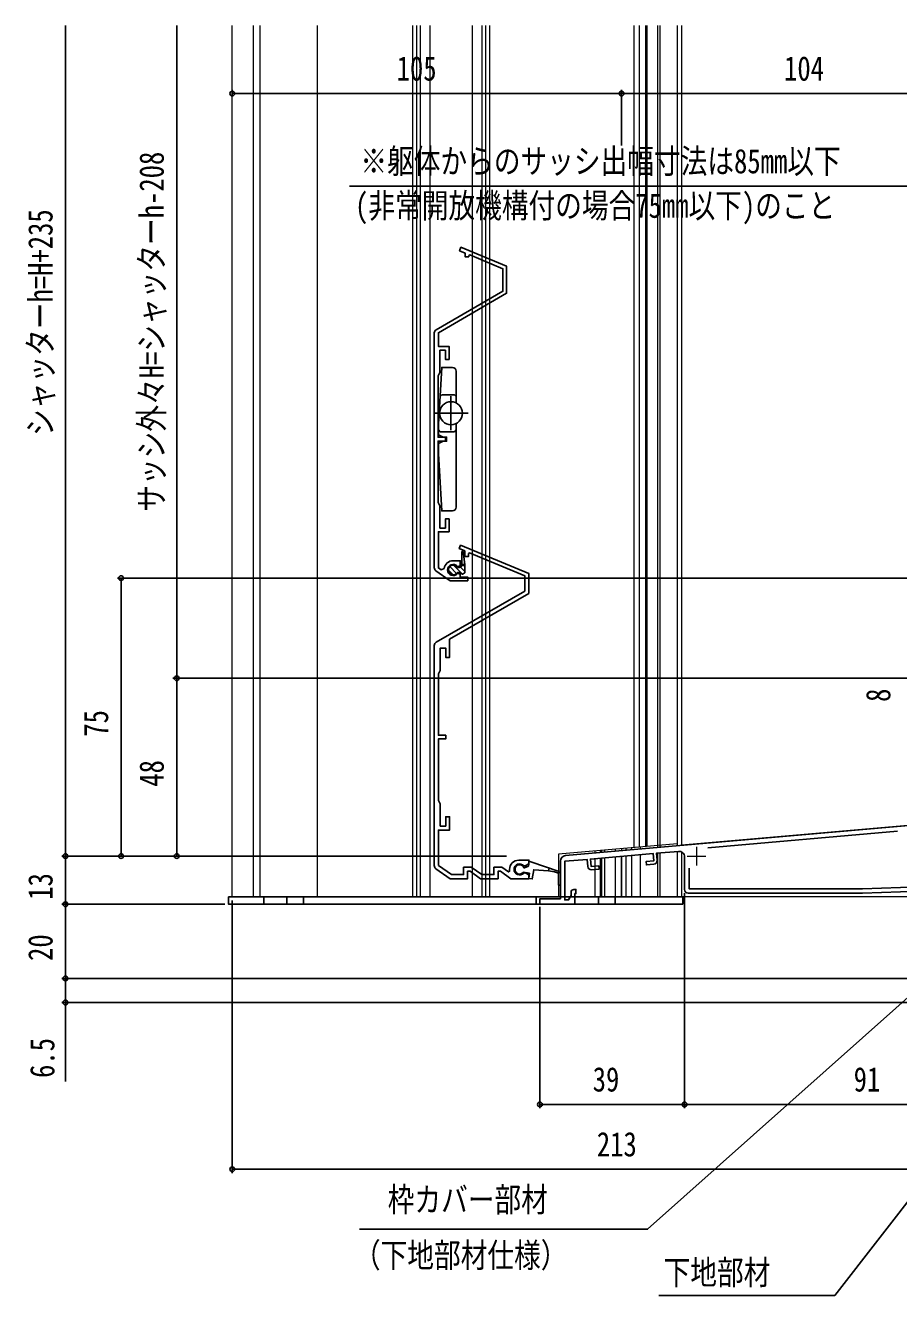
# Model space of a CAD drawing. Units: millimetres, scale not verified. Extents: x -527 to 523, y -789 to 788.
# Drawn here: x 21 to 256.5, y 12.8 to 355.5 of the extents above; entities that cross this region are included whole.
import ezdxf
from ezdxf.enums import TextEntityAlignment as Align

# ---------------------------------------------------------------- set-up
doc = ezdxf.new("R2010")
doc.units = ezdxf.units.MM
doc.header["$LTSCALE"] = 4
for name, color, linetype in [('0-2_YKK_11', 7, 'Continuous'), ('0-3_YKK_11E', 7, 'Continuous'), ('0-5_YKK_13', 4, 'Continuous'), ('0-7_YKK_D', 6, 'Continuous')]:
    doc.layers.add(name, color=color, linetype=linetype)
doc.layers.add('0-4_YKK_12', color=2, linetype='Continuous', lineweight=18)
doc.styles.add('ＭＳ ゴシック', font='')
doc.styles.get('ＭＳ ゴシック').set_extended_font_data('MS Gothic')

msp = doc.modelspace()

# ---------------------------------------------------------------- linework, layer by layer
at = {"layer": '0-2_YKK_11'}
for p, q in [((205.088, 133.675), (256.277, 138.154)), ((198.801, 122.399), (198.801, 131.187))]:
    msp.add_line(p, q, dxfattribs=at)
for points in [[(166.67, 131.519), (286.001, 141.959)], [(262.966, 138.739), (285.369, 140.699), (287.801, 140.699), (287.801, 124.031), (246.78, 122.599), (200.001, 122.599), (200.001, 128.126)], [(172.667, 128.63), (172.501, 130.523), (166.501, 129.998), (166.501, 119.599), (167.501, 119.599), (168.201, 120.811), (168.201, 121.699)], [(190.486, 129.186), (188.494, 129.011), (188.415, 129.908), (190.507, 130.091), (190.333, 132.083), (173.398, 130.602), (173.572, 128.609), (175.664, 128.792), (175.742, 127.896), (173.75, 127.721)], [(197.17, 132.681), (191.229, 132.162), (191.395, 130.269)], [(168.901, 122.399), (169.501, 122.399), (169.501, 121.299), (169.201, 121.299), (169.201, 118.399), (159.801, 118.399), (159.801, 119.899), (165.301, 119.899), (165.301, 130.024)], [(287.801, 122.831), (246.801, 121.399), (199.801, 121.399)]]:
    msp.add_lwpolyline(points, dxfattribs=at)
for centre, radius, start, end in [((166.801, 130.024), 1.5, 95, 180), ((190.399, 130.182), 1, 275, 5), ((197.301, 131.187), 1.5, 0, 95), ((173.663, 128.718), 1, 185, 275), ((168.901, 121.699), 0.7, 90, 180), ((199.801, 122.399), 1, 180, 270)]:
    msp.add_arc(centre, radius, start, end, dxfattribs=at)
at = {"layer": '0-3_YKK_11E'}
for p, q in [((131.295, 272.554), (131.295, 209.21)), ((137.195, 262.239), (137.195, 253.655)), ((135.795, 255.489), (135.795, 246.289)), ((131.195, 250.889), (140.395, 250.889)), ((137.195, 248.123), (137.195, 225.539)), ((138.695, 213.598), (139.094, 213.62)), ((138.695, 209.641), (138.695, 213.598)), ((139.094, 213.62), (139.495, 210.098)), ((137.313, 207.677), (135.475, 209.516)), ((138.874, 207.463), (136.44, 209.897)), ((139.495, 208.189), (138.284, 209.401)), ((139.495, 209.536), (138.934, 210.098)), ((136.345, 207.299), (135.096, 208.547)), ((131.295, 188.229), (131.295, 128.827)), ((156.672, 128.749), (156.693, 128.72)), ((162.249, 128.167), (162.134, 127.436))]:
    msp.add_line(p, q, dxfattribs=at)
for points in [[(133.922, 208.954), (133.14, 208.618), (132.395, 209.14), (132.395, 218.889), (135.295, 218.889), (135.295, 222.389), (134.295, 222.389), (134.295, 219.889), (132.795, 219.889), (132.795, 225.923), (132.295, 226.789), (132.295, 243.389), (134.295, 243.389), (134.295, 244.389), (132.295, 244.389), (132.295, 260.989), (132.795, 261.855), (132.795, 267.889), (134.295, 267.889), (134.295, 265.389), (135.295, 265.389), (135.295, 268.889), (132.395, 268.889), (132.395, 272.612), (150.795, 283.235), (150.795, 290.553), (138.486, 295.651), (138.104, 294.727), (139.595, 294.109), (139.595, 293.089), (140.595, 293.089), (140.595, 293.406), (140.862, 293.585), (149.795, 289.884), (149.795, 283.812), (131.795, 273.42)], [(136.195, 224.539), (133.294, 224.539), (132.395, 239.889), (132.395, 242.689), (133.695, 243.314), (134.595, 243.314), (134.595, 244.464), (133.695, 244.464), (132.395, 245.089), (132.395, 247.889), (133.298, 263.239), (136.195, 263.239)], [(137.195, 255.389), (136.695, 255.889), (133.337, 255.889), (132.838, 255.418)], [(137.195, 246.389), (136.695, 245.889), (132.895, 245.889), (132.395, 246.389)], [(140.762, 213.202), (155.695, 207.016), (155.695, 202.894), (131.795, 189.095)], [(151.595, 127.806), (151.595, 127.313), (151.272, 127.144), (149.47, 128.406), (147.379, 128.406), (147.379, 126.406), (144.126, 126.406), (141.27, 128.406), (139.179, 128.406), (139.179, 126.406), (135.926, 126.406), (132.395, 128.879), (132.395, 138.406), (135.395, 138.406), (135.395, 142.006), (134.395, 142.006), (134.395, 139.506), (132.895, 139.506), (132.895, 145.54), (132.395, 146.406), (132.395, 163.006), (134.395, 163.006), (134.395, 164.006), (132.395, 164.006), (132.395, 180.606), (132.895, 181.472), (132.895, 187.506), (134.395, 187.506), (134.395, 185.006), (135.395, 185.006), (135.395, 189.903), (156.795, 202.259), (156.795, 207.643), (138.386, 215.268), (138.004, 214.344), (139.495, 213.727), (139.495, 212.206), (140.495, 212.206), (140.495, 213.024), (140.762, 213.202)], [(137.501, 209.602), (137.872, 209.545), (138.295, 209.789), (138.295, 211.089), (136.395, 211.089)], [(137.521, 209.248), (138.023, 209.248), (138.695, 209.641)], [(139.495, 207.79), (139.495, 210.098), (138.695, 210.098)], [(131.721, 208.39), (135.579, 205.689), (140.295, 205.689), (140.295, 206.689), (138.295, 206.689), (138.295, 207.389), (137.872, 207.633), (137.501, 207.576)], [(139.495, 207.798), (138.897, 207.45), (138.023, 207.948), (137.521, 207.948)], [(155.424, 128.794), (155.8, 128.732), (156.795, 129.306), (156.795, 130.306), (154.095, 130.306)], [(131.721, 128.008), (135.579, 125.306), (140.279, 125.306), (140.279, 127.306), (140.923, 127.306), (143.779, 125.306), (148.479, 125.306), (148.479, 127.306), (149.123, 127.306), (151.979, 125.306), (156.795, 125.306), (156.795, 126.306), (155.8, 126.881), (155.424, 126.819)], [(155.284, 127.042), (156.967, 126.776), (156.748, 125.393), (157.735, 125.236), (158.126, 127.706), (162.134, 127.436), (163.75, 127.122)], [(157.353, 129.853), (156.873, 130.018), (156.665, 128.707), (155.63, 128.202), (155.472, 128.227)], [(165.301, 126.76), (164.964, 127.232), (157.353, 129.853)], [(163.75, 127.122), (164.801, 126.76), (164.801, 123.593), (165.301, 123.593), (165.301, 126.588)]]:
    msp.add_lwpolyline(points, dxfattribs=at)
msp.add_circle((135.795, 250.889), 3.1, dxfattribs=at)
for centre, radius, start, end in [((132.295, 272.554), 1, 120, 180), ((136.195, 262.239), 1, 0, 90), ((136.195, 225.539), 1, 270, 0), ((132.295, 209.21), 1, 180, 235), ((136.395, 208.589), 2.5, 90, 171.60101), ((136.395, 208.589), 1.5, 42.48824, 317.51176), ((136.395, 208.598), 1.3, 30, 330), ((132.295, 188.229), 1, 120, 180), ((154.095, 127.806), 2.5, 90, 180), ((132.295, 128.827), 1, 180, 235), ((154.295, 127.806), 1.5, 41.18106, 318.81894), ((154.295, 127.806), 1.25, 19.6854, 322.3146)]:
    msp.add_arc(centre, radius, start, end, dxfattribs=at)
at = {"layer": '0-4_YKK_12'}
for p, q in [((76.795, 120.399), (76.795, 355.515)), ((82.495, 120.399), (82.495, 355.515)), ((84.295, 120.399), (84.295, 355.515)), ((99.795, 120.399), (99.795, 355.515)), ((125.445, 355.515), (125.445, 120.398)), ((126.445, 355.515), (126.445, 120.398)), ((127.445, 355.515), (127.445, 120.398)), ((130.045, 355.515), (130.045, 120.398)), ((141.545, 355.515), (141.545, 120.398)), ((144.145, 355.515), (144.145, 120.398)), ((145.145, 355.515), (145.145, 120.398)), ((146.145, 355.515), (146.145, 120.398)), ((185.095, 355.515), (185.095, 133.674)), ((186.595, 355.515), (186.595, 133.805)), ((188.295, 355.515), (188.295, 133.954)), ((188.595, 355.515), (188.595, 133.98)), ((192.095, 355.515), (192.095, 134.234)), ((196.795, 355.515), (196.795, 134.697)), ((196.795, 355.515), (196.795, 134.154)), ((197.995, 355.515), (197.995, 134.259)), ((285.795, 141.995), (197.995, 134.313)), ((196.795, 134.697), (164.795, 131.898)), ((186.795, 133.822), (186.795, 133.279)), ((192.095, 134.286), (192.095, 133.743)), ((192.095, 134.286), (192.095, 133.743)), ((202.001, 133.899), (202.001, 128.899)), ((164.795, 131.898), (164.795, 120.398)), ((174.706, 132.222), (174.706, 132.765)), ((174.706, 120.398), (174.706, 130.716)), ((174.706, 120.398), (174.706, 130.716)), ((175.995, 132.877), (175.995, 132.335)), ((175.995, 130.829), (175.995, 120.398)), ((176.354, 132.909), (176.354, 132.366)), ((176.354, 130.86), (176.354, 120.398)), ((177.289, 132.448), (177.289, 132.991)), ((177.289, 120.398), (177.289, 130.942)), ((177.289, 120.398), (177.289, 130.942)), ((180.095, 133.236), (180.095, 132.693)), ((180.095, 131.188), (180.095, 120.398)), ((181.795, 133.385), (181.795, 132.842)), ((181.795, 120.398), (181.795, 131.336)), ((181.795, 120.398), (181.795, 131.336)), ((181.795, 131.336), (181.795, 120.399)), ((182.995, 133.49), (182.995, 132.947)), ((182.995, 131.441), (182.995, 120.399)), ((184.495, 133.621), (184.495, 133.078)), ((184.495, 131.573), (184.495, 120.398)), ((186.795, 131.774), (186.795, 120.399)), ((191.495, 132.183), (191.495, 120.399)), ((191.495, 132.183), (191.495, 120.399)), ((192.095, 132.237), (192.095, 120.399)), ((192.095, 132.237), (192.095, 120.399)), ((192.095, 132.237), (192.095, 120.399)), ((196.795, 132.649), (196.795, 120.399)), ((197.995, 132.517), (197.995, 120.399)), ((199.501, 131.399), (204.501, 131.399)), ((76.795, 120.399), (99.795, 120.399)), ((89.795, 120.398), (184.495, 120.398)), ((287.795, 120.399), (181.795, 120.399))]:
    msp.add_line(p, q, dxfattribs=at)
msp.add_lwpolyline([(191.495, 355.515), (191.495, 134.234), (191.495, 133.691)], dxfattribs=at)
at = {"layer": '0-5_YKK_13'}
for p, q in [((85.3, 120.399), (85.3, 118.399)), ((91.55, 120.399), (91.55, 118.399)), ((96.05, 120.399), (96.05, 118.399)), ((158.8, 120.399), (158.8, 118.399)), ((175.55, 120.399), (175.55, 118.399)), ((180.05, 120.399), (180.05, 118.399))]:
    msp.add_line(p, q, dxfattribs=at)
msp.add_lwpolyline([(198.3, 118.399), (198.3, 120.399), (75.8, 120.399), (75.8, 118.399)], close=True, dxfattribs=at)
at = {"layer": '0-7_YKK_D'}
for p, q in [((31.795, 355.515), (31.795, 131.399)), ((61.795, 179.4), (61.795, 355.515)), ((76.794, 336.735), (76.794, 338.126)), ((76.794, 337.126), (181.798, 337.126)), ((181.798, 325.892), (181.798, 338.126)), ((181.798, 323.126), (181.798, 338.126)), ((285.799, 337.126), (181.798, 337.126)), ((343.8, 206.4), (45.795, 206.4)), ((46.795, 131.399), (46.795, 206.4)), ((285.1, 179.4), (60.795, 179.4)), ((285.1, 179.4), (60.795, 179.4)), ((61.795, 179.4), (61.795, 131.399)), ((150.8, 131.399), (30.795, 131.399)), ((150.8, 131.399), (30.795, 131.399)), ((31.795, 131.399), (31.795, 118.399)), ((150.8, 131.399), (45.795, 131.399)), ((150.8, 131.399), (60.795, 131.399)), ((198.801, 121.399), (198.801, 63.402)), ((198.801, 121.399), (198.801, 63.402)), ((74.8, 118.399), (30.795, 118.399)), ((74.8, 118.399), (30.795, 118.399)), ((31.795, 118.399), (31.795, 98.402)), ((76.796, 119.398), (76.796, 45.902)), ((159.801, 117.699), (159.801, 63.402)), ((284.348, 98.402), (30.795, 98.402)), ((284.348, 98.402), (30.795, 98.402)), ((289.296, 91.904), (30.795, 91.904)), ((198.801, 64.402), (159.801, 64.402)), ((198.801, 64.402), (289.796, 64.402)), ((289.796, 46.902), (76.796, 46.902))]:
    msp.add_line(p, q, dxfattribs=at)
for points in [[(344.8, 312.126), (276.2, 312.126), (108.41, 312.126)], [(277.296, 109.541), (275.392, 107.844), (188.837, 30.722), (111.151, 30.722)], [(31.795, 98.402), (31.795, 91.904), (31.795, 70.554)], [(300.776, 91.903), (299.211, 89.89), (239.335, 12.829), (191.855, 12.829)]]:
    msp.add_lwpolyline(points, dxfattribs=at)
for centre in [(76.794, 337.126), (181.798, 337.126), (181.798, 337.126), (46.795, 206.4), (61.795, 179.4), (61.795, 179.4), (31.795, 131.399), (31.795, 131.399), (46.795, 131.399), (61.795, 131.399), (31.795, 118.399), (31.795, 118.399), (31.795, 98.402), (31.795, 98.402), (31.795, 91.904), (159.801, 64.402), (198.801, 64.402), (198.801, 64.402), (76.796, 46.902)]:
    msp.add_circle(centre, 0.637, dxfattribs=at)

# ---------------------------------------------------------------- texts
at = {"layer": '0-7_YKK_D', "style": 'ＭＳ ゴシック', "width": 0.8}
for s, p in [('105', (121.136, 338.626)), ('104', (225.639, 338.626)), ('※躯体からのサッシ出幅寸法は85mm以下', (111.35, 313.626)), ('(非常開放機構付の場合75mm以下)のこと', (109.91, 301.626)), ('39', (174.021, 65.902)), ('91', (244.416, 65.902)), ('213', (175.136, 48.402)), ('枠カバー部材', (118.726, 33.455)), ('（下地部材仕様）', (109.606, 18.455)), ('下地部材', (193.145, 13.829))]:
    msp.add_text(s, height=6.598, dxfattribs=at).set_placement(p, align=Align.BOTTOM_LEFT)
for s, p in [('サッシ外々H=シャッターh-208', (60.295, 224.306)), ('シャッターh=H+235', (30.295, 244.758)), ('8', (256.295, 173.002)), ('75', (45.295, 163.619)), ('48', (60.295, 150.12)), ('13', (30.295, 119.619)), ('20', (30.295, 103.12)), ('6.5', (30.795, 71.554))]:
    msp.add_text(s, height=6.598, rotation=90, dxfattribs=at).set_placement(p, align=Align.BOTTOM_LEFT)

doc.saveas('drawing.dxf')
